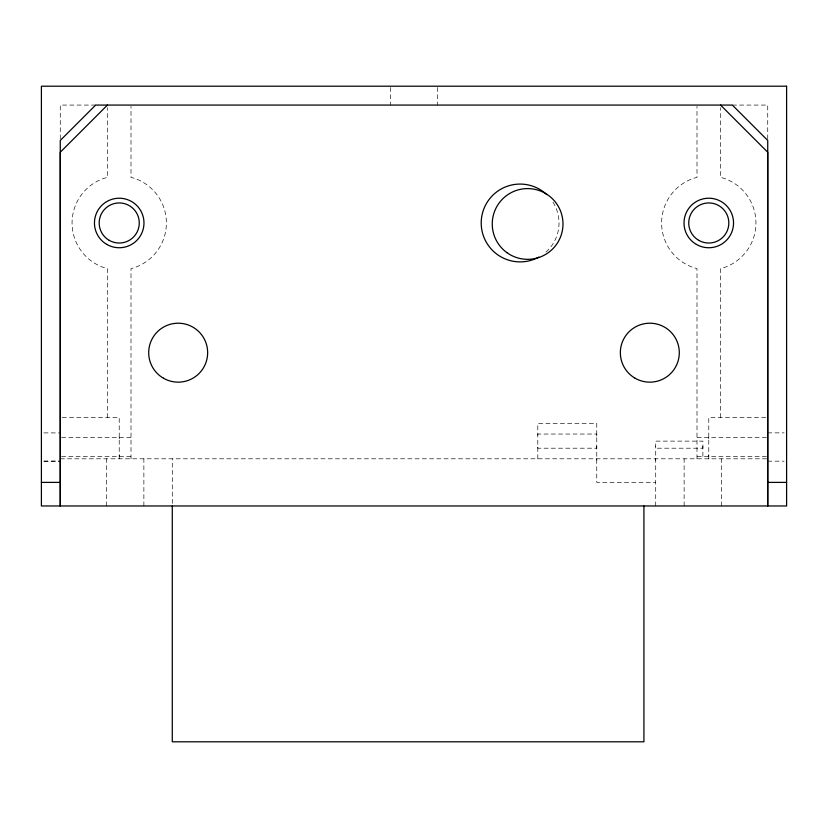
<?xml version="1.0" encoding="UTF-8"?>
<svg xmlns="http://www.w3.org/2000/svg" width="828" height="828" viewBox="0 0 828 828"><rect width="100%" height="100%" fill="white"/><g stroke="black" fill="none" stroke-linecap="round" stroke-linejoin="round"><path stroke-width="0.62" stroke-dasharray="4.14 3.1" d="M106.357 505.97L106.357 458.805M107.433 417.54L107.433 268.551L104.649 267.837A47.165 47.165 0 0 1 104.649 178.123L107.433 177.409L107.433 107.661M119.222 458.805L119.222 417.54L60.268 417.54M131.01 458.805L131.01 268.551L133.794 267.837A47.165 47.165 0 0 0 133.794 178.123L131.01 177.409L131.01 106.367M143.875 505.97L143.875 458.805M172.286 503.424L172.286 458.805M537.807 458.805L537.807 423.429L596.76 423.429L596.76 482.393L655.714 482.393M655.714 505.97L655.714 441.117L702.879 441.117L702.879 458.805M684.125 505.97L684.125 458.805M696.99 458.805L696.99 268.551L694.206 267.837A47.165 47.165 0 0 1 694.206 178.123L696.99 177.409L696.99 106.367M708.778 458.805L708.778 417.54L767.732 417.54M720.567 417.54L720.567 268.551L723.351 267.837A47.165 47.165 0 0 0 723.351 178.123L720.567 177.409L720.567 107.661M721.643 505.97L721.643 458.805M95.644 105.073L60.268 105.073L60.268 140.449M732.356 105.073L767.732 105.073L767.732 140.449M43.915 432.889L60.268 432.93M767.732 432.868L784.085 432.868M61.551 437.577L131.01 437.577L131.01 438.85M766.449 437.577L696.99 437.577L696.99 438.85M61.551 456.445L131.01 456.445L131.01 455.183M766.449 456.445L696.99 456.445L696.99 455.183M60.268 458.805L767.732 458.805M43.915 461.144L60.268 461.103M43.915 461.165L60.268 461.165M767.732 461.165L784.085 461.165M708.778 437.577L708.778 438.85M708.778 455.183L708.778 456.445M702.879 446.126L702.879 448.196L655.714 448.196L655.714 446.126M655.714 458.805L655.714 460.233M596.76 436.118L596.76 434.048L537.807 434.048L537.807 436.118M596.76 446.126L596.76 448.196L537.807 448.196L537.807 446.126M596.76 458.805L596.76 460.233M437.577 87.468L437.577 105.073M390.423 87.468L390.423 105.073M119.222 437.577L119.222 438.85M119.222 455.183L119.222 456.445M552.969 202.136A38.906 38.906 0 0 1 545.849 252.167"/><path stroke-width="1.24" d="M107.433 105.073L60.268 152.238L60.268 505.97L60.268 140.449L95.644 105.073L732.356 105.073L767.732 140.449L767.732 505.97L767.732 152.238L720.567 105.073M41.4 482.393L60.268 482.393M767.732 482.393L786.6 482.393M643.925 505.97L643.925 741.795L172.286 741.795L172.286 505.97M538.862 257.084A38.906 38.906 0 0 1 488.168 245.191A38.906 38.906 0 0 1 494.699 193.524A38.906 38.906 0 0 1 546.759 194.621M786.6 86.205L41.4 86.205L41.4 505.97L786.6 505.97L786.6 86.205M506.829 252.581A35.376 35.376 0 0 0 562.802 227.659A35.376 35.376 0 0 0 513.236 191.651A35.376 35.376 0 0 0 506.829 252.581M696.4 244.426A24.757 24.757 0 0 0 733.536 222.98A24.757 24.757 0 0 0 696.4 201.535A24.757 24.757 0 0 0 696.4 244.426M106.843 244.426A24.757 24.757 0 0 0 143.979 222.98A24.757 24.757 0 0 0 106.843 201.535A24.757 24.757 0 0 0 106.843 244.426M163.437 378.21A29.477 29.477 0 0 0 207.652 352.687A29.477 29.477 0 0 0 163.437 327.153A29.477 29.477 0 0 0 163.437 378.21M635.086 378.21A29.477 29.477 0 0 0 679.302 352.687A29.477 29.477 0 0 0 635.086 327.153A29.477 29.477 0 0 0 635.086 378.21M698.76 240.348A20.048 20.048 0 0 0 728.826 222.98A20.048 20.048 0 0 0 698.76 205.623A20.048 20.048 0 0 0 698.76 240.348M109.203 240.348A20.048 20.048 0 0 0 139.27 222.98A20.048 20.048 0 0 0 109.203 205.623A20.048 20.048 0 0 0 109.203 240.348"/></g></svg>
